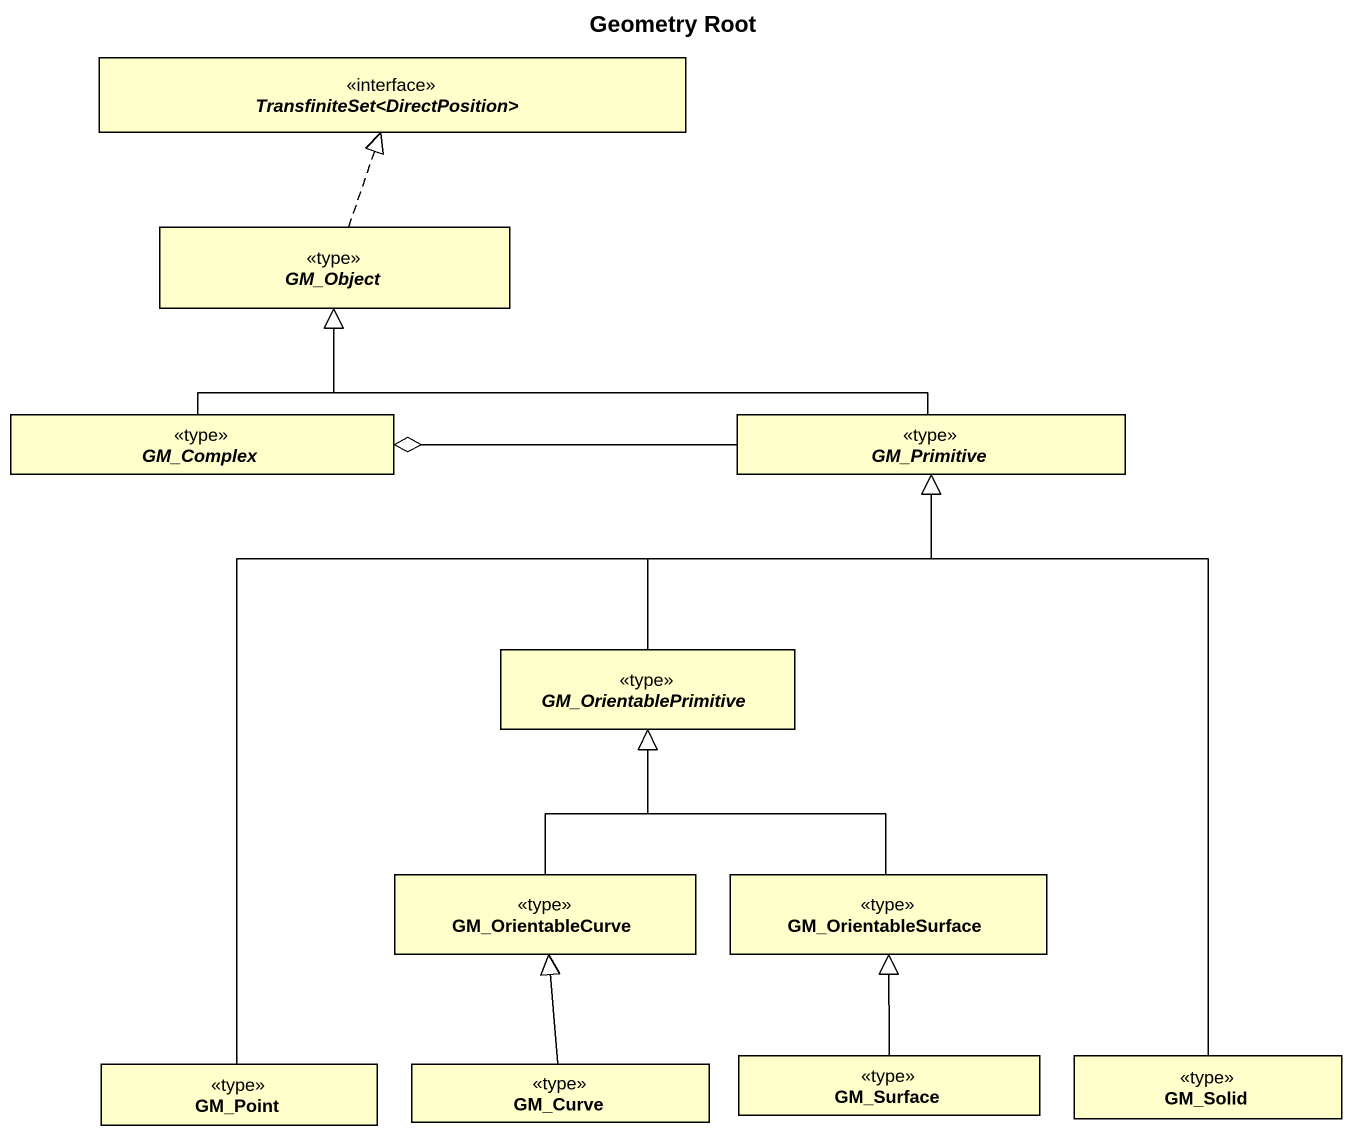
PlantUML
@startuml
title Geometry Root
hide circle
hide empty members
interface "TransfiniteSet<DirectPosition>" as TransfiniteSet <<interface>>
abstract class GM_Object <<type>>
abstract class GM_Complex <<type>>
abstract class GM_Primitive <<type>>
abstract class GM_OrientablePrimitive <<type>>
class GM_OrientableCurve <<type>>
class GM_OrientableSurface <<type>>
class GM_Surface <<type>>
class GM_Solid <<type>>
class GM_Point <<type>>
class GM_Curve <<type>>
GM_Object .up.|> TransfiniteSet
GM_Complex -up-|> GM_Object
GM_Complex o-right- GM_Primitive
GM_Primitive -left-|> GM_Object
GM_OrientablePrimitive -up-|> GM_Primitive
GM_OrientableCurve -up-|> GM_OrientablePrimitive
GM_OrientableSurface -up-|> GM_OrientablePrimitive
GM_Surface -up-|> GM_OrientableSurface
GM_Solid -up-|> GM_Primitive
GM_Point -up-|> GM_Primitive
GM_Curve -up-|> GM_OrientableCurve
@enduml
